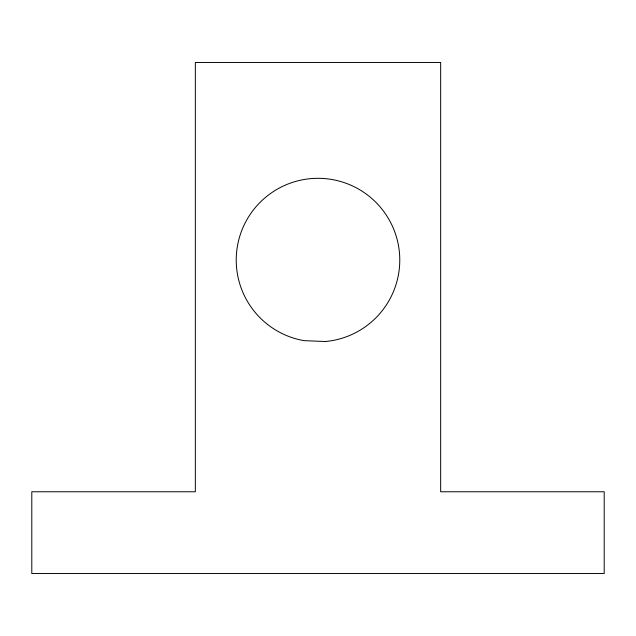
<?xml version="1.0" encoding="UTF-8"?>
<svg xmlns="http://www.w3.org/2000/svg" width="636" height="636" viewBox="0 0 636 636"><rect width="100%" height="100%" fill="white"/><g stroke="black" fill="none" stroke-linecap="round" stroke-linejoin="round"><path stroke-width="0.95" d="M440.661 62.463L195.339 62.463L195.339 491.763L31.8 491.763L31.8 573.537L604.2 573.537L604.2 491.763L440.661 491.763L440.661 62.463M325.417 341.516L304.088 340.658A81.774 81.774 0 0 1 250.846 213.418A81.774 81.774 0 0 1 388.668 218.935A81.774 81.774 0 0 1 325.417 341.516"/></g></svg>
